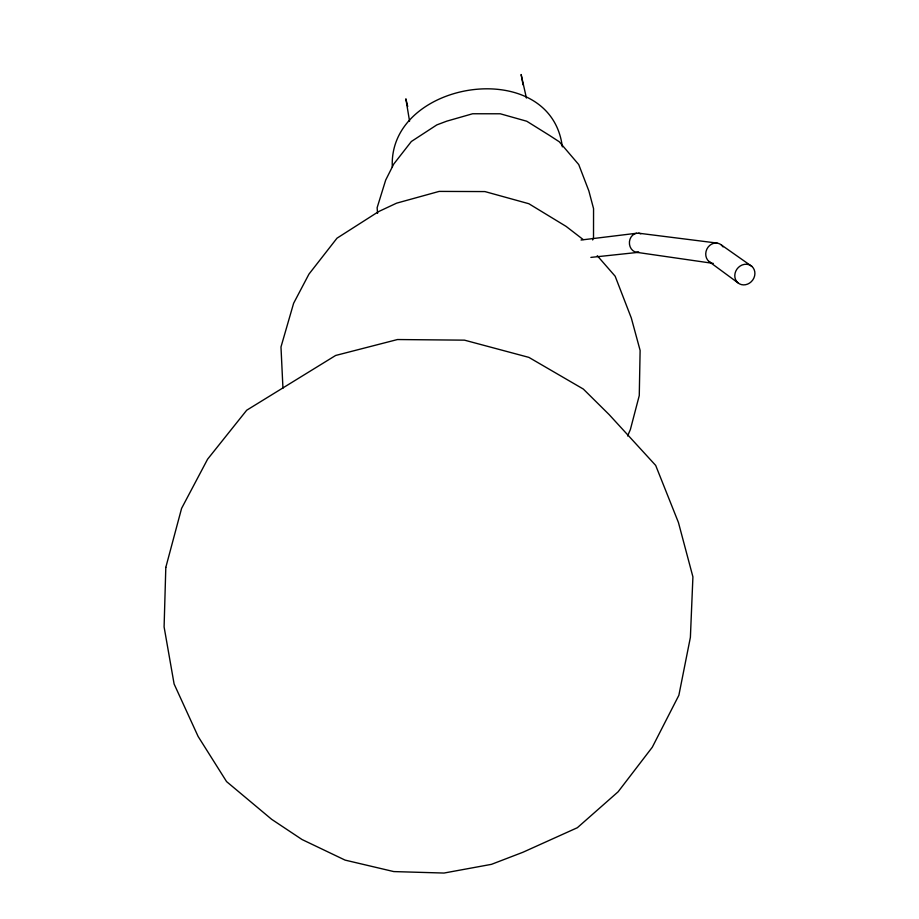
<?xml version="1.0" encoding="UTF-8"?>
<svg xmlns="http://www.w3.org/2000/svg" width="919" height="919" viewBox="0 0 919 919"><rect width="100%" height="100%" fill="white"/><g stroke="black" fill="none" stroke-linecap="round" stroke-linejoin="round"><path stroke-width="1.38" d="M592.675 239.962L593.513 237.343L593.559 208.624L588.849 190.888L578.729 164.558L559.292 141.779L549.344 135.311L526.759 121.239L500.258 113.784L472.619 113.761L446.749 121.159L436.835 124.892L411.344 141.503L393.746 164.064L385.681 180.09L377.135 207.694L377.56 213.392M627.574 435.974L630.365 429.575L639.268 395.561L640.118 350.426L631.33 318.066L615.156 276.217L597.27 255.712M581.038 240.031L636.545 233.265M590.871 257.4L638.969 252.277A9.615 8.363 -88.5 0 1 629.446 241.731A9.615 8.363 -88.5 0 1 640.842 233.805M638.728 233.208L717.084 243.075M636.798 252.346L713.282 263.397M721.449 245.017L751.822 266.361A10.764 9.581 -51.6 0 1 747.641 284.097A10.764 9.581 -51.6 0 1 735.085 273.23A10.764 9.581 -51.6 0 1 751.822 266.361M708.917 261.478L737.9 282.788M583.151 239.537L566.127 226.407L528.839 203.719L484.91 191.577L439.156 191.405L396.583 203.168L378.72 211.531L336.997 238.182L308.956 274.115L293.62 303.281L280.984 346.968L282.949 388.197M407.714 106.501L405.853 98.838L409.564 121.193M526.415 98.023L521.13 74.508L523.06 84.847M562.336 146.879C550.998 54.956 387.99 80.056 392.321 167.074M710.973 262.742A10.396 9.259 -66.6 0 1 708.089 247.142A10.396 9.259 -66.6 0 1 723.035 246.889M165.811 567.379L164.099 626.919L174.105 683.977L198.113 736.441L226.568 781.598L271.656 819.323L302.018 839.518L345.073 860.104L393.769 871.58L443.992 873.05L491.47 864.342L522.911 852.269L577.362 827.709L618.108 791.81L652.283 747.239L678.865 695.292L690.387 637.349L692.915 576.868L678.44 522.509L655.684 465.416L609.113 414.572L583.312 389.047L528.873 357.376L464.486 340.156L397.49 339.536L335.642 355.469L246.706 410.219L207.591 459.201L181.594 508.368L165.811 567.379"/></g></svg>
